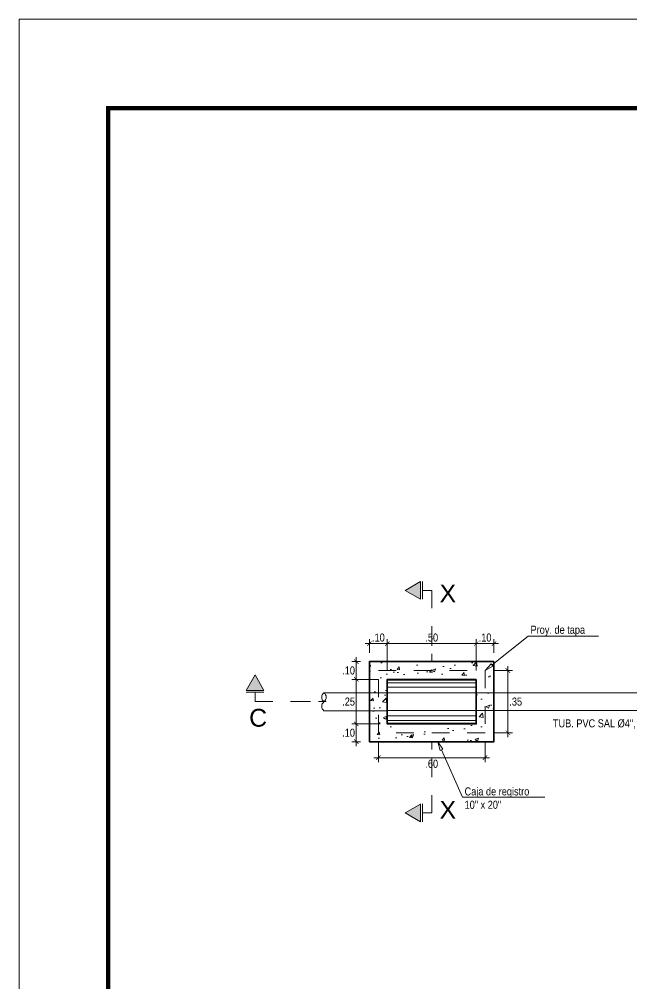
# Model space of a CAD drawing. Header units: metres. Extents: x 0 to 1935, y 0 to 1529.
# Drawn here: x 1913.85 to 1917.3, y 1480.18 to 1485.6 of the extents above; entities that cross this region are included whole.
import ezdxf
from ezdxf import colors
from ezdxf.entities.mleader import LeaderData, LeaderLine
from ezdxf.enums import TextEntityAlignment as Align
from ezdxf.math import Vec2, Vec3

# ---------------------------------------------------------------- set-up
doc = ezdxf.new("R2010")
doc.units = ezdxf.units.M
doc.header["$LTSCALE"] = 0.005
doc.linetypes.add('ACAD_ISO02W100', pattern=[15, 12, -3])
doc.linetypes.add('ACAD_ISO04W100', pattern=[30.5, 24, -3, 0.5, -3])
for name, color, linetype, lineweight in [('-Achurado', 251, 'Continuous', 5), ('-Acotado', 251, 'Continuous', 5), ('-Corte', 7, 'Continuous', 35), ('-Cuadro', 7, 'Continuous', 20), ('-Eje', 1, 'ACAD_ISO04W100', 9), ('-Proyeccion', 85, 'ACAD_ISO02W100', 9), ('-Textos', 7, 'Continuous', 20), ('-Tub. Desague', 20, 'Continuous', 20), ('-Vista', 148, 'Continuous', 9)]:
    doc.layers.add(name, color=color, linetype=linetype, lineweight=lineweight)
doc.styles.add('-Arial', font='arial.ttf')
doc.styles.add('-Arial Narrow', font='ARIALN.TTF')
doc.dimstyles.new('Esc 1_25', dxfattribs={"dimscale": 0.025, "dimtxt": 1.8, "dimasz": 1, "dimexe": 1, "dimexo": 2, "dimgap": 0.45, "dimtad": 2, "dimtih": 1, "dimtoh": 1, "dimzin": 4, "dimdsep": 46, "dimtxsty": '-Arial Narrow', "dimblk": 'ARCHTICK', "dimcen": 1, "dimdle": 1, "dimclrd": 256, "dimclre": 256, "dimclrt": 7, "dimadec": 0, "dimazin": 0, "dimtfac": 1, "dimtix": 1, "dimtmove": 1, "dimatfit": 2, "dimldrblk": 'ARCHTICK', "dimfxl": 1, "dimtolj": 2, "dimlwd": 5, "dimlwe": 0, "dimarcsym": 0})

# ---------------------------------------------------------------- blocks, each defined once
blk = doc.blocks.new('Hoja A2 1 en 1000')
at = {"layer": '-Cuadro', "color": 0}
blk.add_lwpolyline([(594, 0), (594, 420.04), (0, 420.04), (0, 0)], close=True, dxfattribs=at)
at = {"layer": '-Cuadro', "color": 0, "const_width": 1}
blk.add_lwpolyline([(20, 20), (574, 20), (574, 400.04), (20, 400.04)], close=True, dxfattribs=at)
blk = doc.blocks.new('Corte Vertical 1_1000')
at = {"layer": '-Eje'}
blk.add_hatch(color=256, dxfattribs=at).paths.add_polyline_path([(13.34, -3.56), (9.86, -1.57), (9.86, -5.55)])
for p, q in [((9.44, -1.57), (9.44, -5.55)), ((9.44, -3.56), (7.34, -3.56))]:
    blk.add_line(p, q, dxfattribs=at)
blk.add_lwpolyline([(13.34, -3.56), (9.86, -5.55), (9.86, -1.57)], close=True, dxfattribs=at)
for points in [[(7.34, -3.56), (7.34, -16.05)], [(7.34, -14.25), (7.34, -16)], [(7.34, -17.81), (7.34, -19.56)]]:
    blk.add_lwpolyline(points, dxfattribs=at)
at = {"layer": '-Eje', "style": '-Arial'}
blk.add_attdef('A', text='', height=4, dxfattribs=at).set_placement((3.71, -4.24), align=Align.MIDDLE)
blk = doc.blocks.new('_ClosedBlank')
at = {"color": 0, "linetype": 'ByBlock', "lineweight": -2}
for p, q in [((-1, 0.17), (0, 0)), ((-1, 0.17), (-1, -0.17)), ((0, 0), (-1, -0.17))]:
    blk.add_line(p, q, dxfattribs=at)
blk = doc.blocks.new('_ArchTick')
at = {"color": 0, "linetype": 'ByBlock', "const_width": 0.15}
blk.add_lwpolyline([(-0.5, -0.5), (0.5, 0.5)], dxfattribs=at)
blk = doc.blocks.new('*D413')
at = {"layer": '-Acotado', "lineweight": 0, "transparency": 16777216}
for p, q in [((1915.8223, 1482.0387), (1915.8223, 1482.1145)), ((1915.9223, 1481.9387), (1915.9223, 1482.1145))]:
    blk.add_line(p, q, dxfattribs=at)
at = {"layer": '-Acotado', "lineweight": 5, "transparency": 16777216}
blk.add_line((1915.7973, 1482.0895), (1915.9473, 1482.0895), dxfattribs=at)
at = {"layer": 'Defpoints', "color": 0, "transparency": 16777216}
for p in [(1915.9223, 1482.0895), (1915.8223, 1481.9887), (1915.9223, 1481.8887)]:
    blk.add_point(p, dxfattribs=at)
at = {"layer": '-Acotado', "lineweight": 5, "transparency": 16777216, "xscale": 0.025, "yscale": 0.025, "zscale": 0.025, "rotation": 180}
blk.add_blockref('_ArchTick', (1915.8223, 1482.0895), dxfattribs=at)
at = {"layer": '-Acotado', "lineweight": 5, "transparency": 16777216, "xscale": 0.025, "yscale": 0.025, "zscale": 0.025}
blk.add_blockref('_ArchTick', (1915.9223, 1482.0895), dxfattribs=at)
at = {"layer": '-Acotado', "color": 7, "transparency": 16777216, "insert": (1915.8723, 1482.1237), "char_height": 0.045, "attachment_point": 5, "style": '-Arial Narrow'}
blk.add_mtext('\\A2;.10', dxfattribs=at)
blk = doc.blocks.new('*D414')
at = {"layer": '-Acotado', "lineweight": 0, "transparency": 16777216}
for p, q in [((1915.9223, 1481.9387), (1915.9223, 1482.1145)), ((1916.4223, 1481.9387), (1916.4223, 1482.1145))]:
    blk.add_line(p, q, dxfattribs=at)
at = {"layer": '-Acotado', "lineweight": 5, "transparency": 16777216}
blk.add_line((1915.8973, 1482.0895), (1916.4473, 1482.0895), dxfattribs=at)
at = {"layer": 'Defpoints', "color": 0, "transparency": 16777216}
for p in [(1916.4223, 1482.0895), (1915.9223, 1481.8887), (1916.4223, 1481.8887)]:
    blk.add_point(p, dxfattribs=at)
at = {"layer": '-Acotado', "lineweight": 5, "transparency": 16777216, "xscale": 0.025, "yscale": 0.025, "zscale": 0.025, "rotation": 180}
blk.add_blockref('_ArchTick', (1915.9223, 1482.0895), dxfattribs=at)
at = {"layer": '-Acotado', "lineweight": 5, "transparency": 16777216, "xscale": 0.025, "yscale": 0.025, "zscale": 0.025}
blk.add_blockref('_ArchTick', (1916.4223, 1482.0895), dxfattribs=at)
at = {"layer": '-Acotado', "color": 7, "transparency": 16777216, "insert": (1916.1723, 1482.1237), "char_height": 0.045, "attachment_point": 5, "style": '-Arial Narrow'}
blk.add_mtext('\\A2;.50', dxfattribs=at)
blk = doc.blocks.new('*D415')
at = {"layer": '-Acotado', "lineweight": 0, "transparency": 16777216}
for p, q in [((1916.4223, 1481.9387), (1916.4223, 1482.1145)), ((1916.5223, 1482.0387), (1916.5223, 1482.1145))]:
    blk.add_line(p, q, dxfattribs=at)
at = {"layer": '-Acotado', "lineweight": 5, "transparency": 16777216}
blk.add_line((1916.3973, 1482.0895), (1916.5473, 1482.0895), dxfattribs=at)
at = {"layer": 'Defpoints', "color": 0, "transparency": 16777216}
for p in [(1916.5223, 1482.0895), (1916.5223, 1481.9887), (1916.4223, 1481.8887)]:
    blk.add_point(p, dxfattribs=at)
at = {"layer": '-Acotado', "lineweight": 5, "transparency": 16777216, "xscale": 0.025, "yscale": 0.025, "zscale": 0.025, "rotation": 180}
blk.add_blockref('_ArchTick', (1916.4223, 1482.0895), dxfattribs=at)
at = {"layer": '-Acotado', "lineweight": 5, "transparency": 16777216, "xscale": 0.025, "yscale": 0.025, "zscale": 0.025}
blk.add_blockref('_ArchTick', (1916.5223, 1482.0895), dxfattribs=at)
at = {"layer": '-Acotado', "color": 7, "transparency": 16777216, "insert": (1916.4723, 1482.1237), "char_height": 0.045, "attachment_point": 5, "style": '-Arial Narrow'}
blk.add_mtext('\\A2;.10', dxfattribs=at)
blk = doc.blocks.new('*D416')
at = {"layer": '-Acotado', "lineweight": 5, "transparency": 16777216}
blk.add_line((1915.7484, 1482.0137), (1915.7484, 1481.8637), dxfattribs=at)
at = {"layer": '-Acotado', "lineweight": 0, "transparency": 16777216}
for p, q in [((1915.7723, 1481.9887), (1915.7234, 1481.9887)), ((1915.8723, 1481.8887), (1915.7234, 1481.8887))]:
    blk.add_line(p, q, dxfattribs=at)
at = {"layer": 'Defpoints', "color": 0, "transparency": 16777216}
for p in [(1915.8223, 1481.9887), (1915.7484, 1481.8887), (1915.9223, 1481.8887)]:
    blk.add_point(p, dxfattribs=at)
at = {"layer": '-Acotado', "lineweight": 5, "transparency": 16777216, "xscale": 0.025, "yscale": 0.025, "zscale": 0.025}
for p, rotation in [((1915.7484, 1481.9887), 90), ((1915.7484, 1481.8887), 270)]:
    blk.add_blockref('_ArchTick', p, dxfattribs=dict(at, rotation=rotation))
at = {"layer": '-Acotado', "color": 7, "transparency": 16777216, "insert": (1915.705, 1481.9387), "char_height": 0.045, "attachment_point": 5, "style": '-Arial Narrow'}
blk.add_mtext('\\A2;.10', dxfattribs=at)
blk = doc.blocks.new('*D417')
at = {"layer": '-Acotado', "lineweight": 0, "transparency": 16777216}
for p, q in [((1915.8723, 1481.8887), (1915.7234, 1481.8887)), ((1915.8723, 1481.6387), (1915.7234, 1481.6387))]:
    blk.add_line(p, q, dxfattribs=at)
at = {"layer": '-Acotado', "lineweight": 5, "transparency": 16777216}
blk.add_line((1915.7484, 1481.9137), (1915.7484, 1481.6137), dxfattribs=at)
at = {"layer": 'Defpoints', "color": 0, "transparency": 16777216}
for p in [(1915.9223, 1481.8887), (1915.7484, 1481.6387), (1915.9223, 1481.6387)]:
    blk.add_point(p, dxfattribs=at)
at = {"layer": '-Acotado', "lineweight": 5, "transparency": 16777216, "xscale": 0.025, "yscale": 0.025, "zscale": 0.025}
for p, rotation in [((1915.7484, 1481.8887), 90), ((1915.7484, 1481.6387), 270)]:
    blk.add_blockref('_ArchTick', p, dxfattribs=dict(at, rotation=rotation))
at = {"layer": '-Acotado', "color": 7, "transparency": 16777216, "insert": (1915.7048, 1481.7637), "char_height": 0.045, "attachment_point": 5, "style": '-Arial Narrow'}
blk.add_mtext('\\A2;.25', dxfattribs=at)
blk = doc.blocks.new('*D418')
at = {"layer": '-Acotado', "lineweight": 0, "transparency": 16777216}
for p, q in [((1915.8723, 1481.6387), (1915.7234, 1481.6387)), ((1915.7723, 1481.5387), (1915.7234, 1481.5387))]:
    blk.add_line(p, q, dxfattribs=at)
at = {"layer": '-Acotado', "lineweight": 5, "transparency": 16777216}
blk.add_line((1915.7484, 1481.6637), (1915.7484, 1481.5137), dxfattribs=at)
at = {"layer": 'Defpoints', "color": 0, "transparency": 16777216}
for p in [(1915.9223, 1481.6387), (1915.7484, 1481.5387), (1915.8223, 1481.5387)]:
    blk.add_point(p, dxfattribs=at)
at = {"layer": '-Acotado', "lineweight": 5, "transparency": 16777216, "xscale": 0.025, "yscale": 0.025, "zscale": 0.025}
for p, rotation in [((1915.7484, 1481.6387), 90), ((1915.7484, 1481.5387), 270)]:
    blk.add_blockref('_ArchTick', p, dxfattribs=dict(at, rotation=rotation))
at = {"layer": '-Acotado', "color": 7, "transparency": 16777216, "insert": (1915.705, 1481.5887), "char_height": 0.045, "attachment_point": 5, "style": '-Arial Narrow'}
blk.add_mtext('\\A2;.10', dxfattribs=at)
blk = doc.blocks.new('*D426')
at = {"layer": '-Acotado', "lineweight": 5, "transparency": 16777216}
blk.add_line((1916.6008, 1481.9637), (1916.6008, 1481.5637), dxfattribs=at)
at = {"layer": '-Acotado', "lineweight": 0, "transparency": 16777216}
for p, q in [((1916.5223, 1481.9387), (1916.6258, 1481.9387)), ((1916.5223, 1481.5887), (1916.6258, 1481.5887))]:
    blk.add_line(p, q, dxfattribs=at)
at = {"layer": 'Defpoints', "color": 0, "transparency": 16777216}
for p in [(1916.4723, 1481.9387), (1916.4723, 1481.5887), (1916.6008, 1481.5887)]:
    blk.add_point(p, dxfattribs=at)
at = {"layer": '-Acotado', "lineweight": 5, "transparency": 16777216, "xscale": 0.025, "yscale": 0.025, "zscale": 0.025}
for p, rotation in [((1916.6008, 1481.9387), 90), ((1916.6008, 1481.5887), 270)]:
    blk.add_blockref('_ArchTick', p, dxfattribs=dict(at, rotation=rotation))
at = {"layer": '-Acotado', "color": 7, "transparency": 16777216, "insert": (1916.6445, 1481.7637), "char_height": 0.045, "attachment_point": 5, "style": '-Arial Narrow'}
blk.add_mtext('\\A2;.35', dxfattribs=at)
blk = doc.blocks.new('*D427')
at = {"layer": '-Acotado', "lineweight": 0, "transparency": 16777216}
for p, q in [((1915.8723, 1481.5387), (1915.8723, 1481.4235)), ((1916.4723, 1481.5387), (1916.4723, 1481.4235))]:
    blk.add_line(p, q, dxfattribs=at)
at = {"layer": '-Acotado', "lineweight": 5, "transparency": 16777216}
blk.add_line((1915.8473, 1481.4485), (1916.4973, 1481.4485), dxfattribs=at)
at = {"layer": 'Defpoints', "color": 0, "transparency": 16777216}
for p in [(1915.8723, 1481.5887), (1916.4723, 1481.5887), (1916.4723, 1481.4485)]:
    blk.add_point(p, dxfattribs=at)
at = {"layer": '-Acotado', "lineweight": 5, "transparency": 16777216, "xscale": 0.025, "yscale": 0.025, "zscale": 0.025, "rotation": 180}
blk.add_blockref('_ArchTick', (1915.8723, 1481.4485), dxfattribs=at)
at = {"layer": '-Acotado', "lineweight": 5, "transparency": 16777216, "xscale": 0.025, "yscale": 0.025, "zscale": 0.025}
blk.add_blockref('_ArchTick', (1916.4723, 1481.4485), dxfattribs=at)
at = {"layer": '-Acotado', "color": 7, "transparency": 16777216, "insert": (1916.1723, 1481.4143), "char_height": 0.045, "attachment_point": 5, "style": '-Arial Narrow'}
blk.add_mtext('\\A2;.60', dxfattribs=at)

msp = doc.modelspace()

# ---------------------------------------------------------------- hatches: boundary and pattern name
at = {"layer": '-Achurado'}
h = msp.add_hatch(dxfattribs=at)
h.set_pattern_fill('AR-CONC', color=256, scale=0.001)
h.set_pattern_definition([(50, (359.92398, 9.02879), (0.182184669, -0.015939086), [0.01905, -0.20955]), (355, (359.92398, 9.02879), (-0.035243421, 0.191056845), [0.01524, -0.167640584]), (100.451445, (359.93917, 9.02746), (0.146941247, 0.175117752), [0.016190009, -0.178090245]), (46.1842, (359.92398, 9.07959), (0.27107904, -0.042042328), [0.028575, -0.314325]), (96.635558, (359.94657, 9.07608), (0.237404134, 0.247426125), [0.024285023, -0.267135608]), (351.184151, (359.92398, 9.0796), (0.237404134, 0.247426125), [0.022859967, -0.251459732]), (21, (359.94938, 9.06689), (0.151614391, -0.102265198), [0.01905, -0.20955]), (326, (359.94938, 9.06689), (0.061802028, 0.184187966), [0.01524, -0.16764]), (71.451445, (359.96202, 9.05837), (0.21341642, 0.081922769), [0.016190009, -0.178089938]), (37.5, (359.92398, 9.02879), (0.0030886033, 0.0845550389), [0, -0.165608, 0, -0.17018, 0, -0.168275]), (7.5, (359.92398, 9.02879), (0.0668196625, 0.100180575), [0, -0.097028, 0, -0.161798, 0, -0.064135]), (327.5, (359.86734, 9.02879), (0.1355905952, -0.005728744), [0, -0.0635, 0, -0.19812, 0, -0.26289]), (317.5, (359.84194, 9.02879), (0.1481291814, 0.025426491), [0, -0.08255, 0, -0.131572, 0, -0.18669])])
h.paths.add_polyline_path([(1916.52232, 1481.98871), (1915.82232, 1481.98871), (1915.82232, 1481.53871), (1916.52232, 1481.53871)])
h.paths.add_polyline_path([(1916.42232, 1481.63871), (1915.92232, 1481.63871), (1915.92232, 1481.88871), (1916.42232, 1481.88871)], flags=16)

# ---------------------------------------------------------------- linework, layer by layer
at = {"layer": '-Acotado'}
for p, q in [((1915.92232, 1481.88871), (1916.42232, 1481.88871)), ((1915.92232, 1481.63871), (1916.42232, 1481.63871))]:
    msp.add_line(p, q, dxfattribs=at)
at = {"layer": '-Corte'}
for points in [[(1916.52232, 1481.98871), (1916.52232, 1481.53871), (1915.82232, 1481.53871), (1915.82232, 1481.98871)], [(1916.42232, 1481.88871), (1916.42232, 1481.63871), (1915.92232, 1481.63871), (1915.92232, 1481.88871)]]:
    msp.add_lwpolyline(points, close=True, dxfattribs=at)
at = {"layer": '-Proyeccion', "ltscale": 0.005}
msp.add_lwpolyline([(1916.47232, 1481.93871), (1916.47232, 1481.58871), (1915.87232, 1481.58871), (1915.87232, 1481.93871)], close=True, dxfattribs=at)
at = {"layer": '-Tub. Desague'}
for p, q in [((1918.51576, 1481.81371), (1916.42232, 1481.81371)), ((1918.51576, 1481.71371), (1916.42232, 1481.71371))]:
    msp.add_line(p, q, dxfattribs=at)
for points in [[(1915.92232, 1481.81371), (1915.56643, 1481.81371)], [(1915.92232, 1481.71216), (1915.56643, 1481.71216)]]:
    msp.add_lwpolyline(points, dxfattribs=at)
for centre, start, end in [((1915.58547, 1481.78832), 126.8699, 233.1301), ((1915.54739, 1481.78832), 306.8699, 53.1301), ((1915.58547, 1481.73755), 126.8699, 233.1301)]:
    msp.add_arc(centre, 0.03173, start, end, dxfattribs=at)
at = {"layer": '-Vista'}
for p, q in [((1915.92232, 1481.81371), (1916.42232, 1481.81371)), ((1915.92232, 1481.71371), (1916.42232, 1481.71371))]:
    msp.add_line(p, q, dxfattribs=at)
for points in [[(1915.92232, 1481.88504), (1916.42232, 1481.88504)], [(1915.92232, 1481.86945), (1916.42232, 1481.86945)], [(1915.92232, 1481.84421), (1916.42232, 1481.84421)], [(1915.92232, 1481.6832), (1916.42232, 1481.6832)], [(1915.92232, 1481.65797), (1916.42232, 1481.65797)], [(1915.92232, 1481.64238), (1916.42232, 1481.64238)]]:
    msp.add_lwpolyline(points, dxfattribs=at)

# ---------------------------------------------------------------- block references
at = {"layer": '-Eje'}
ref = msp.add_blockref('Corte Vertical 1_1000', (1916.35582, 1482.47771), dxfattribs=dict(at, xscale=-0.025, yscale=0.025, zscale=0.025))
ref.add_attrib('A', 'X', dxfattribs={"height": 0.1, "style": '-Arial'}).set_placement((1916.26299, 1482.37177), align=Align.MIDDLE)
ref = msp.add_blockref('Corte Vertical 1_1000', (1915.09019, 1481.58021), dxfattribs=dict(at, xscale=0.025, yscale=0.025, zscale=0.025, rotation=90))
ref.add_attrib('A', 'C', dxfattribs={"height": 0.1, "style": '-Arial'}).set_placement((1915.19613, 1481.67304), align=Align.MIDDLE)
ref = msp.add_blockref('Corte Vertical 1_1000', (1916.35582, 1481.04971), dxfattribs=dict(at, xscale=0.025, yscale=0.025, zscale=0.025, rotation=180))
ref.add_attrib('A', 'X', dxfattribs={"height": 0.1, "style": '-Arial'}).set_placement((1916.26299, 1481.15565), align=Align.MIDDLE)
at = {"xscale": 0.025, "yscale": 0.025, "zscale": 0.025}
msp.add_blockref('Hoja A2 1 en 1000', (1913.85329, 1475.09727), dxfattribs=at)

# ---------------------------------------------------------------- texts
at = {"layer": '-Textos', "insert": (1917.35574, 1481.63751), "char_height": 0.045, "attachment_point": 5, "style": '-Arial Narrow'}
msp.add_mtext('\\pxqc;TUB. PVC SAL Ø4", Smín=1%, Lmáx=5.0m', dxfattribs=at)

# ---------------------------------------------------------------- dimensions: what is measured, and where the dimension line sits
at = {"layer": '-Acotado'}
for base, p1, p2, picture, middle in [((1915.92232, 1482.0895), (1915.82232, 1481.98871), (1915.92232, 1481.88871), '*D413', (1915.87232, 1482.12372)), ((1916.42232, 1482.0895), (1915.92232, 1481.88871), (1916.42232, 1481.88871), '*D414', (1916.17232, 1482.12372)), ((1916.52232, 1482.0895), (1916.42232, 1481.88871), (1916.52232, 1481.98871), '*D415', (1916.47232, 1482.12372)), ((1916.47232, 1481.4485), (1915.87232, 1481.58871), (1916.47232, 1481.58871), '*D427', (1916.17232, 1481.41428))]:
    dim = msp.add_linear_dim(base=base, p1=p1, p2=p2, dimstyle='Esc 1_25', dxfattribs=at)
    dim.commit()
    dim.dimension.update_dxf_attribs({"geometry": picture, "text_midpoint": middle})
for base, p1, p2, picture, middle in [((1915.74839, 1481.88871), (1915.82232, 1481.98871), (1915.92232, 1481.88871), '*D416', (1915.70496, 1481.93871)), ((1916.60084, 1481.58871), (1916.47232, 1481.93871), (1916.47232, 1481.58871), '*D426', (1916.64447, 1481.76371)), ((1915.74839, 1481.63871), (1915.92232, 1481.88871), (1915.92232, 1481.63871), '*D417', (1915.70476, 1481.76371)), ((1915.74839, 1481.53871), (1915.92232, 1481.63871), (1915.82232, 1481.53871), '*D418', (1915.70496, 1481.58871))]:
    dim = msp.add_linear_dim(base=base, p1=p1, p2=p2, angle=90, dimstyle='Esc 1_25', dxfattribs=at)
    dim.commit()
    dim.dimension.update_dxf_attribs({"geometry": picture, "text_midpoint": middle})

# ---------------------------------------------------------------- leaders
ml = msp.add_multileader_mtext('Standard', dxfattribs=at)
ml.set_content('Proy. de tapa', color=7, style='-Arial Narrow')
ml.set_leader_properties(color=7, linetype='ByLayer', lineweight=0)
ml.set_arrow_properties(name='CLOSEDBLANK')
ml.build(insert=Vec2(0, 0))
ml.multileader.update_dxf_attribs({"has_dogleg": 0, "text_left_attachment_type": 6, "text_right_attachment_type": 6, "dogleg_length": 0, "arrow_head_size": 0.05, "scale": 0.025})
ctx = ml.context
ctx.base_point, ctx.scale, ctx.char_height, ctx.arrow_head_size, ctx.landing_gap_size, ctx.plane_origin = Vec3(1916.71544, 1482.13195), 0.025, 0.045, 0.05, 0.0125, Vec3(1916.25258, 1481.38702)
ctx.left_attachment, ctx.right_attachment = 6, 6
notes = []
notes.append((ctx, [(0, (1, 1, 0), (1916.71544, 1482.13195), (1, 0), 0, [(0, [(1916.47232, 1481.93871)], 0, [])])]))
ctx.mtext.insert, ctx.mtext.flow_direction = Vec3(1916.72794, 1482.19018), 5
ml = msp.add_multileader_mtext('Standard', dxfattribs=at)
ml.set_content('Caja de registro\\P10" x 20"', color=7, style='-Arial Narrow')
ml.set_leader_properties(color=7, linetype='ByLayer', lineweight=0)
ml.set_arrow_properties(name='CLOSEDBLANK')
ml.build(insert=Vec2(0, 0))
ml.multileader.update_dxf_attribs({"has_dogleg": 0, "text_left_attachment_type": 6, "text_right_attachment_type": 6, "dogleg_length": 0, "arrow_head_size": 0.05, "scale": 0.025})
ctx = ml.context
ctx.base_point, ctx.scale, ctx.char_height, ctx.arrow_head_size, ctx.landing_gap_size, ctx.plane_origin = Vec3(1916.34457, 1481.22767), 0.025, 0.045, 0.05, 0.0125, Vec3(1916.24239, 1481.15758)
ctx.left_attachment, ctx.right_attachment = 6, 6
notes.append((ctx, [(0, (1, 1, 0), (1916.34457, 1481.22767), (1, 0), 0, [(0, [(1916.20654, 1481.53871)], 0, [])])]))
ctx.mtext.insert, ctx.mtext.flow_direction = Vec3(1916.35707, 1481.28167), 5
for ctx, leaders in notes:
    for number, flags, end, landing, length, lines in leaders:
        leader = LeaderData()
        leader.index, (leader.has_last_leader_line, leader.has_dogleg_vector, leader.attachment_direction) = number, flags
        leader.last_leader_point, leader.dogleg_vector, leader.dogleg_length = Vec3(end), Vec3(landing), length
        for number, points, colour, breaks in lines:
            line = LeaderLine()
            line.index, line.vertices, line.color, line.breaks = number, Vec3.list(points), colors.encode_raw_color(colour), breaks
            leader.lines.append(line)
        ctx.leaders.append(leader)

doc.saveas('drawing.dxf')
